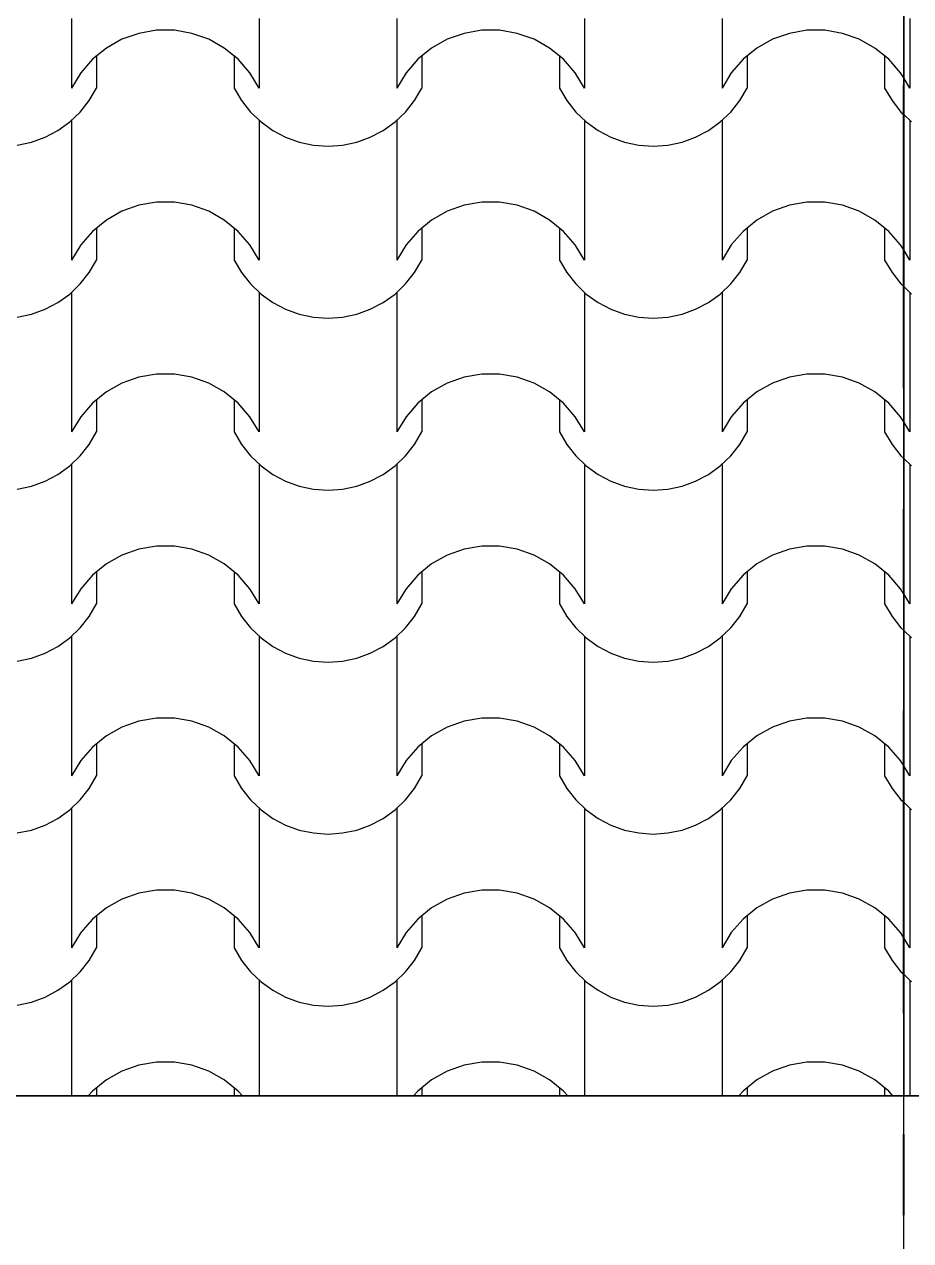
# Model space of a CAD drawing. Header units: millimetres. Extents: x 318905 to 439572, y -5133 to 105868.
# Drawn here: x 360597 to 361372, y 5696 to 6760 of the extents above; entities that cross this region are included whole.
import ezdxf

# ---------------------------------------------------------------- set-up
doc = ezdxf.new("R2010")
doc.units = ezdxf.units.MM
doc.header["$MEASUREMENT"] = 0
doc.linetypes.add('Tiretet', pattern=[546.805537, 264.583325, -105.833328, 70.555556, -105.833328])
for name, color, linetype, lineweight in [('0_Stylo_No__98', 154, 'Continuous', 0), ('2D -  Dessin général_Stylo_No__1', 7, 'Continuous', 5), ('2D -  Dessin général_Stylo_No__141', 1, 'Continuous', 25), ('OMBRES_Stylo_No__1', 7, 'Continuous', 5)]:
    doc.layers.add(name, color=color, linetype=linetype, lineweight=lineweight)
doc.layers.add('OMBRES_Stylo_No__82', color=7, linetype='Continuous', lineweight=13, true_color=0xaaaaaa)
doc.styles.add('STYLE_GENERE_3', font='')
doc.styles.get('STYLE_GENERE_3').set_extended_font_data('Arial')
doc.dimstyles.new('STYLE_GENERE__1', dxfattribs={"dimtxt": 200, "dimasz": 142.5, "dimexe": 0.18, "dimexo": 500, "dimgap": 0.09, "dimtad": 0, "dimtih": 1, "dimtoh": 1, "dimlfac": 0.001, "dimzin": 0, "dimdsep": 46, "dimtxsty": 'STYLE_GENERE_3', "dimblk": 'ARROWHEAD_6', "dimblk1": 'ARROWHEAD_6', "dimblk2": 'ARROWHEAD_6', "dimcen": 0.09, "dimclrd": 154, "dimclre": 154, "dimclrt": 154, "dimazin": 0, "dimtfac": 1, "dimtdec": 4, "dimtmove": 0, "dimatfit": 3, "dimfxl": 0, "dimtolj": 1, "dimtzin": 0, "dimarcsym": 0})

# ---------------------------------------------------------------- blocks, each defined once
blk = doc.blocks.new('*X105')
at = {"layer": 'OMBRES_Stylo_No__82', "linetype": 'Continuous'}
for p, q in [((360638.5, 6765.1), (360638.5, 6704.2)), ((360802.8, 6765.1), (360802.8, 6704.2)), ((360923, 6765.1), (360923, 6704.2)), ((361087.2, 6765.1), (361087.2, 6704.2)), ((361207.5, 6765.1), (361207.5, 6704.2)), ((360712.8, 6754.7), (360697.4, 6752)), ((360720.6, 6754.7), (360712.8, 6754.7)), ((360728.5, 6754.7), (360720.6, 6754.7)), ((360743.9, 6752), (360728.5, 6754.7)), ((360997.3, 6754.7), (360981.9, 6752)), ((361005.1, 6754.7), (360997.3, 6754.7)), ((361012.9, 6754.7), (361005.1, 6754.7)), ((361028.3, 6752), (361012.9, 6754.7)), ((361281.8, 6754.7), (361266.4, 6752)), ((361289.6, 6754.7), (361281.8, 6754.7)), ((361297.4, 6754.7), (361289.6, 6754.7)), ((361312.8, 6752), (361297.4, 6754.7)), ((360682.7, 6746.8), (360669.1, 6739.1)), ((360697.4, 6752), (360682.7, 6746.8)), ((360758.6, 6746.8), (360743.9, 6752)), ((360772.2, 6739.1), (360758.6, 6746.8)), ((360967.2, 6746.8), (360953.5, 6739.1)), ((360981.9, 6752), (360967.2, 6746.8)), ((361043.1, 6746.8), (361028.3, 6752)), ((361056.7, 6739.1), (361043.1, 6746.8)), ((361251.7, 6746.8), (361238, 6739.1)), ((361266.4, 6752), (361251.7, 6746.8)), ((361327.5, 6746.8), (361312.8, 6752)), ((361341.2, 6739.1), (361327.5, 6746.8)), ((360669.1, 6739.1), (360656.9, 6729.3)), ((360660.5, 6732.2), (360660.5, 6704.2)), ((360784.3, 6729.3), (360772.2, 6739.1)), ((360780.8, 6732.2), (360780.8, 6704.2)), ((360953.5, 6739.1), (360941.4, 6729.3)), ((360945, 6732.2), (360945, 6704.2)), ((361068.8, 6729.3), (361056.7, 6739.1)), ((361065.2, 6732.2), (361065.2, 6704.2)), ((361238, 6739.1), (361225.9, 6729.3)), ((361229.5, 6732.2), (361229.5, 6704.2)), ((361353.3, 6729.3), (361341.2, 6739.1)), ((361349.7, 6732.2), (361349.7, 6704.2)), ((360656.9, 6729.3), (360646.7, 6717.5)), ((360794.6, 6717.5), (360784.3, 6729.3)), ((360941.4, 6729.3), (360931.1, 6717.5)), ((361079.1, 6717.5), (361068.8, 6729.3)), ((361225.9, 6729.3), (361215.6, 6717.5)), ((361363.6, 6717.5), (361353.3, 6729.3)), ((360646.7, 6717.5), (360638.5, 6704.2)), ((360802.8, 6704.2), (360794.6, 6717.5)), ((360931.1, 6717.5), (360923, 6704.2)), ((361087.2, 6704.2), (361079.1, 6717.5)), ((361215.6, 6717.5), (361207.5, 6704.2)), ((361366.4, 6713), (361363.6, 6717.5)), ((360654.1, 6693.2), (360660.5, 6704.2)), ((360780.8, 6704.2), (360787.2, 6693.2)), ((360938.6, 6693.2), (360945, 6704.2)), ((361065.2, 6704.2), (361071.7, 6693.2)), ((361223, 6693.2), (361229.5, 6704.2)), ((361349.7, 6704.2), (361356.2, 6693.2)), ((360646.2, 6683.2), (360654.1, 6693.2)), ((360787.2, 6693.2), (360795.1, 6683.2)), ((360930.7, 6683.2), (360938.6, 6693.2)), ((361071.7, 6693.2), (361079.6, 6683.2)), ((361215.2, 6683.2), (361223, 6693.2)), ((361356.2, 6693.2), (361364, 6683.2)), ((360637, 6674.5), (360646.2, 6683.2)), ((360795.1, 6683.2), (360804.3, 6674.5)), ((360921.5, 6674.5), (360930.7, 6683.2)), ((361079.6, 6683.2), (361088.8, 6674.5)), ((361206, 6674.5), (361215.2, 6683.2)), ((361364, 6683.2), (361366.4, 6681)), ((360626.7, 6667.1), (360637, 6674.5)), ((360638.5, 6675.8), (360638.5, 6614.8)), ((360802.8, 6675.8), (360802.8, 6614.8)), ((360804.3, 6674.5), (360814.6, 6667.1)), ((360911.2, 6667.1), (360921.5, 6674.5)), ((360923, 6675.8), (360923, 6614.8)), ((361087.2, 6675.8), (361087.2, 6614.8)), ((361088.8, 6674.5), (361099.1, 6667.1)), ((361195.7, 6667.1), (361206, 6674.5)), ((361207.5, 6675.8), (361207.5, 6614.8)), ((360603.5, 6656.8), (360615.5, 6661.1)), ((360615.5, 6661.1), (360626.7, 6667.1)), ((360814.6, 6667.1), (360825.8, 6661.1)), ((360825.8, 6661.1), (360837.8, 6656.8)), ((360888, 6656.8), (360899.9, 6661.1)), ((360899.9, 6661.1), (360911.2, 6667.1)), ((361099.1, 6667.1), (361110.3, 6661.1)), ((361110.3, 6661.1), (361122.3, 6656.8)), ((361172.5, 6656.8), (361184.4, 6661.1)), ((361184.4, 6661.1), (361195.7, 6667.1)), ((360591.1, 6654.2), (360603.5, 6656.8)), ((360837.8, 6656.8), (360850.2, 6654.2)), ((360850.2, 6654.2), (360862.9, 6653.3)), ((360862.9, 6653.3), (360875.6, 6654.2)), ((360875.6, 6654.2), (360888, 6656.8)), ((361122.3, 6656.8), (361134.7, 6654.2)), ((361134.7, 6654.2), (361147.4, 6653.3)), ((361147.4, 6653.3), (361160, 6654.2)), ((361160, 6654.2), (361172.5, 6656.8)), ((360638.5, 6614.8), (360638.5, 6553.8)), ((360802.8, 6614.8), (360802.8, 6553.8)), ((360923, 6614.8), (360923, 6553.8)), ((361087.2, 6614.8), (361087.2, 6553.8)), ((361207.5, 6614.8), (361207.5, 6553.8)), ((360712.8, 6604.3), (360697.4, 6601.7)), ((360720.6, 6604.3), (360712.8, 6604.3)), ((360728.5, 6604.3), (360720.6, 6604.3)), ((360743.9, 6601.7), (360728.5, 6604.3)), ((360997.3, 6604.3), (360981.9, 6601.7)), ((361005.1, 6604.3), (360997.3, 6604.3)), ((361012.9, 6604.3), (361005.1, 6604.3)), ((361028.3, 6601.7), (361012.9, 6604.3)), ((361281.8, 6604.3), (361266.4, 6601.7)), ((361289.6, 6604.3), (361281.8, 6604.3)), ((361297.4, 6604.3), (361289.6, 6604.3)), ((361312.8, 6601.7), (361297.4, 6604.3)), ((360682.7, 6596.4), (360669.1, 6588.8)), ((360697.4, 6601.7), (360682.7, 6596.4)), ((360758.6, 6596.4), (360743.9, 6601.7)), ((360772.2, 6588.8), (360758.6, 6596.4)), ((360967.2, 6596.4), (360953.5, 6588.8)), ((360981.9, 6601.7), (360967.2, 6596.4)), ((361043.1, 6596.4), (361028.3, 6601.7)), ((361056.7, 6588.8), (361043.1, 6596.4)), ((361251.7, 6596.4), (361238, 6588.8)), ((361266.4, 6601.7), (361251.7, 6596.4)), ((361327.5, 6596.4), (361312.8, 6601.7)), ((361341.2, 6588.8), (361327.5, 6596.4)), ((360669.1, 6588.8), (360656.9, 6578.9)), ((360784.3, 6578.9), (360772.2, 6588.8)), ((360953.5, 6588.8), (360941.4, 6578.9)), ((361068.8, 6578.9), (361056.7, 6588.8)), ((361238, 6588.8), (361225.9, 6578.9)), ((361353.3, 6578.9), (361341.2, 6588.8)), ((360656.9, 6578.9), (360646.7, 6567.2)), ((360660.5, 6581.8), (360660.5, 6553.8)), ((360780.8, 6581.8), (360780.8, 6553.8)), ((360794.6, 6567.2), (360784.3, 6578.9)), ((360941.4, 6578.9), (360931.1, 6567.2)), ((360945, 6581.8), (360945, 6553.8)), ((361065.2, 6581.8), (361065.2, 6553.8)), ((361079.1, 6567.2), (361068.8, 6578.9)), ((361225.9, 6578.9), (361215.6, 6567.2)), ((361229.5, 6581.8), (361229.5, 6553.8)), ((361349.7, 6581.8), (361349.7, 6553.8)), ((361363.6, 6567.2), (361353.3, 6578.9)), ((360646.7, 6567.2), (360638.5, 6553.8)), ((360802.8, 6553.8), (360794.6, 6567.2)), ((360931.1, 6567.2), (360923, 6553.8)), ((361087.2, 6553.8), (361079.1, 6567.2)), ((361215.6, 6567.2), (361207.5, 6553.8)), ((361366.4, 6562.6), (361363.6, 6567.2)), ((360654.1, 6542.9), (360660.5, 6553.8)), ((360780.8, 6553.8), (360787.2, 6542.9)), ((360938.6, 6542.9), (360945, 6553.8)), ((361065.2, 6553.8), (361071.7, 6542.9)), ((361223, 6542.9), (361229.5, 6553.8)), ((361349.7, 6553.8), (361356.2, 6542.9)), ((360646.2, 6532.9), (360654.1, 6542.9)), ((360787.2, 6542.9), (360795.1, 6532.9)), ((360930.7, 6532.9), (360938.6, 6542.9)), ((361071.7, 6542.9), (361079.6, 6532.9)), ((361215.2, 6532.9), (361223, 6542.9)), ((361356.2, 6542.9), (361364, 6532.9)), ((360637, 6524.1), (360646.2, 6532.9)), ((360795.1, 6532.9), (360804.3, 6524.1)), ((360921.5, 6524.1), (360930.7, 6532.9)), ((361079.6, 6532.9), (361088.8, 6524.1)), ((361206, 6524.1), (361215.2, 6532.9)), ((361364, 6532.9), (361366.4, 6530.7)), ((360626.7, 6516.7), (360637, 6524.1)), ((360638.5, 6525.4), (360638.5, 6464.5)), ((360802.8, 6525.4), (360802.8, 6464.5)), ((360804.3, 6524.1), (360814.6, 6516.7)), ((360911.2, 6516.7), (360921.5, 6524.1)), ((360923, 6525.4), (360923, 6464.5)), ((361087.2, 6525.4), (361087.2, 6464.5)), ((361088.8, 6524.1), (361099.1, 6516.7)), ((361195.7, 6516.7), (361206, 6524.1)), ((361207.5, 6525.4), (361207.5, 6464.5)), ((360603.5, 6506.5), (360615.5, 6510.8)), ((360615.5, 6510.8), (360626.7, 6516.7)), ((360814.6, 6516.7), (360825.8, 6510.8)), ((360825.8, 6510.8), (360837.8, 6506.5)), ((360888, 6506.5), (360899.9, 6510.8)), ((360899.9, 6510.8), (360911.2, 6516.7)), ((361099.1, 6516.7), (361110.3, 6510.8)), ((361110.3, 6510.8), (361122.3, 6506.5)), ((361172.5, 6506.5), (361184.4, 6510.8)), ((361184.4, 6510.8), (361195.7, 6516.7)), ((360591.1, 6503.9), (360603.5, 6506.5)), ((360837.8, 6506.5), (360850.2, 6503.9)), ((360850.2, 6503.9), (360862.9, 6503)), ((360862.9, 6503), (360875.6, 6503.9)), ((360875.6, 6503.9), (360888, 6506.5)), ((361122.3, 6506.5), (361134.7, 6503.9)), ((361134.7, 6503.9), (361147.4, 6503)), ((361147.4, 6503), (361160, 6503.9)), ((361160, 6503.9), (361172.5, 6506.5)), ((360638.5, 6464.5), (360638.5, 6403.5)), ((360802.8, 6464.5), (360802.8, 6403.5)), ((360923, 6464.5), (360923, 6403.5)), ((361087.2, 6464.5), (361087.2, 6403.5)), ((361207.5, 6464.5), (361207.5, 6403.5)), ((360682.7, 6446.1), (360669.1, 6438.5)), ((360697.4, 6451.3), (360682.7, 6446.1)), ((360712.8, 6454), (360697.4, 6451.3)), ((360720.6, 6454), (360712.8, 6454)), ((360728.5, 6454), (360720.6, 6454)), ((360743.9, 6451.3), (360728.5, 6454)), ((360758.6, 6446.1), (360743.9, 6451.3)), ((360772.2, 6438.5), (360758.6, 6446.1)), ((360967.2, 6446.1), (360953.5, 6438.5)), ((360981.9, 6451.3), (360967.2, 6446.1)), ((360997.3, 6454), (360981.9, 6451.3)), ((361005.1, 6454), (360997.3, 6454)), ((361012.9, 6454), (361005.1, 6454)), ((361028.3, 6451.3), (361012.9, 6454)), ((361043.1, 6446.1), (361028.3, 6451.3)), ((361056.7, 6438.5), (361043.1, 6446.1)), ((361251.7, 6446.1), (361238, 6438.5)), ((361266.4, 6451.3), (361251.7, 6446.1)), ((361281.8, 6454), (361266.4, 6451.3)), ((361289.6, 6454), (361281.8, 6454)), ((361297.4, 6454), (361289.6, 6454)), ((361312.8, 6451.3), (361297.4, 6454)), ((361327.5, 6446.1), (361312.8, 6451.3)), ((361341.2, 6438.5), (361327.5, 6446.1)), ((360669.1, 6438.5), (360656.9, 6428.6)), ((360784.3, 6428.6), (360772.2, 6438.5)), ((360953.5, 6438.5), (360941.4, 6428.6)), ((361068.8, 6428.6), (361056.7, 6438.5)), ((361238, 6438.5), (361225.9, 6428.6)), ((361353.3, 6428.6), (361341.2, 6438.5)), ((360656.9, 6428.6), (360646.7, 6416.8)), ((360660.5, 6431.5), (360660.5, 6403.5)), ((360780.8, 6431.5), (360780.8, 6403.5)), ((360794.6, 6416.8), (360784.3, 6428.6)), ((360941.4, 6428.6), (360931.1, 6416.8)), ((360945, 6431.5), (360945, 6403.5)), ((361065.2, 6431.5), (361065.2, 6403.5)), ((361079.1, 6416.8), (361068.8, 6428.6)), ((361225.9, 6428.6), (361215.6, 6416.8)), ((361229.5, 6431.5), (361229.5, 6403.5)), ((361349.7, 6431.5), (361349.7, 6403.5)), ((361363.6, 6416.8), (361353.3, 6428.6)), ((360646.7, 6416.8), (360638.5, 6403.5)), ((360802.8, 6403.5), (360794.6, 6416.8)), ((360931.1, 6416.8), (360923, 6403.5)), ((361087.2, 6403.5), (361079.1, 6416.8)), ((361215.6, 6416.8), (361207.5, 6403.5)), ((361366.4, 6412.3), (361363.6, 6416.8)), ((360654.1, 6392.5), (360660.5, 6403.5)), ((360780.8, 6403.5), (360787.2, 6392.5)), ((360938.6, 6392.5), (360945, 6403.5)), ((361065.2, 6403.5), (361071.7, 6392.5)), ((361223, 6392.5), (361229.5, 6403.5)), ((361349.7, 6403.5), (361356.2, 6392.5)), ((360646.2, 6382.6), (360654.1, 6392.5)), ((360787.2, 6392.5), (360795.1, 6382.6)), ((360930.7, 6382.6), (360938.6, 6392.5)), ((361071.7, 6392.5), (361079.6, 6382.6)), ((361215.2, 6382.6), (361223, 6392.5)), ((361356.2, 6392.5), (361364, 6382.6)), ((360637, 6373.8), (360646.2, 6382.6)), ((360795.1, 6382.6), (360804.3, 6373.8)), ((360921.5, 6373.8), (360930.7, 6382.6)), ((361079.6, 6382.6), (361088.8, 6373.8)), ((361206, 6373.8), (361215.2, 6382.6)), ((361364, 6382.6), (361366.4, 6380.4)), ((360626.7, 6366.4), (360637, 6373.8)), ((360638.5, 6375.1), (360638.5, 6314.1)), ((360802.8, 6375.1), (360802.8, 6314.1)), ((360804.3, 6373.8), (360814.6, 6366.4)), ((360911.2, 6366.4), (360921.5, 6373.8)), ((360923, 6375.1), (360923, 6314.1)), ((361087.2, 6375.1), (361087.2, 6314.1)), ((361088.8, 6373.8), (361099.1, 6366.4)), ((361195.7, 6366.4), (361206, 6373.8)), ((361207.5, 6375.1), (361207.5, 6314.1)), ((360603.5, 6356.1), (360615.5, 6360.5)), ((360615.5, 6360.5), (360626.7, 6366.4)), ((360814.6, 6366.4), (360825.8, 6360.5)), ((360825.8, 6360.5), (360837.8, 6356.1)), ((360888, 6356.1), (360899.9, 6360.5)), ((360899.9, 6360.5), (360911.2, 6366.4)), ((361099.1, 6366.4), (361110.3, 6360.5)), ((361110.3, 6360.5), (361122.3, 6356.1)), ((361172.5, 6356.1), (361184.4, 6360.5)), ((361184.4, 6360.5), (361195.7, 6366.4)), ((360591.1, 6353.5), (360603.5, 6356.1)), ((360837.8, 6356.1), (360850.2, 6353.5)), ((360850.2, 6353.5), (360862.9, 6352.6)), ((360862.9, 6352.6), (360875.6, 6353.5)), ((360875.6, 6353.5), (360888, 6356.1)), ((361122.3, 6356.1), (361134.7, 6353.5)), ((361134.7, 6353.5), (361147.4, 6352.6)), ((361147.4, 6352.6), (361160, 6353.5)), ((361160, 6353.5), (361172.5, 6356.1)), ((360638.5, 6314.1), (360638.5, 6253.1)), ((360802.8, 6314.1), (360802.8, 6253.1)), ((360923, 6314.1), (360923, 6253.1)), ((361087.2, 6314.1), (361087.2, 6253.1)), ((361207.5, 6314.1), (361207.5, 6253.1)), ((360682.7, 6295.8), (360669.1, 6288.1)), ((360697.4, 6301), (360682.7, 6295.8)), ((360712.8, 6303.7), (360697.4, 6301)), ((360720.6, 6303.7), (360712.8, 6303.7)), ((360728.5, 6303.7), (360720.6, 6303.7)), ((360743.9, 6301), (360728.5, 6303.7)), ((360758.6, 6295.8), (360743.9, 6301)), ((360772.2, 6288.1), (360758.6, 6295.8)), ((360967.2, 6295.8), (360953.5, 6288.1)), ((360981.9, 6301), (360967.2, 6295.8)), ((360997.3, 6303.7), (360981.9, 6301)), ((361005.1, 6303.7), (360997.3, 6303.7)), ((361012.9, 6303.7), (361005.1, 6303.7)), ((361028.3, 6301), (361012.9, 6303.7)), ((361043.1, 6295.8), (361028.3, 6301)), ((361056.7, 6288.1), (361043.1, 6295.8)), ((361251.7, 6295.8), (361238, 6288.1)), ((361266.4, 6301), (361251.7, 6295.8)), ((361281.8, 6303.7), (361266.4, 6301)), ((361289.6, 6303.7), (361281.8, 6303.7)), ((361297.4, 6303.7), (361289.6, 6303.7)), ((361312.8, 6301), (361297.4, 6303.7)), ((361327.5, 6295.8), (361312.8, 6301)), ((361341.2, 6288.1), (361327.5, 6295.8)), ((360669.1, 6288.1), (360656.9, 6278.3)), ((360784.3, 6278.3), (360772.2, 6288.1)), ((360953.5, 6288.1), (360941.4, 6278.3)), ((361068.8, 6278.3), (361056.7, 6288.1)), ((361238, 6288.1), (361225.9, 6278.3)), ((361353.3, 6278.3), (361341.2, 6288.1)), ((360656.9, 6278.3), (360646.7, 6266.5)), ((360660.5, 6281.2), (360660.5, 6253.1)), ((360780.8, 6281.2), (360780.8, 6253.1)), ((360794.6, 6266.5), (360784.3, 6278.3)), ((360941.4, 6278.3), (360931.1, 6266.5)), ((360945, 6281.2), (360945, 6253.1)), ((361065.2, 6281.2), (361065.2, 6253.1)), ((361079.1, 6266.5), (361068.8, 6278.3)), ((361225.9, 6278.3), (361215.6, 6266.5)), ((361229.5, 6281.2), (361229.5, 6253.1)), ((361349.7, 6281.2), (361349.7, 6253.1)), ((361363.6, 6266.5), (361353.3, 6278.3)), ((360646.7, 6266.5), (360638.5, 6253.1)), ((360802.8, 6253.1), (360794.6, 6266.5)), ((360931.1, 6266.5), (360923, 6253.1)), ((361087.2, 6253.1), (361079.1, 6266.5)), ((361215.6, 6266.5), (361207.5, 6253.1)), ((361366.4, 6262), (361363.6, 6266.5)), ((360654.1, 6242.2), (360660.5, 6253.1)), ((360780.8, 6253.1), (360787.2, 6242.2)), ((360938.6, 6242.2), (360945, 6253.1)), ((361065.2, 6253.1), (361071.7, 6242.2)), ((361223, 6242.2), (361229.5, 6253.1)), ((361349.7, 6253.1), (361356.2, 6242.2)), ((360637, 6223.5), (360646.2, 6232.2)), ((360646.2, 6232.2), (360654.1, 6242.2)), ((360787.2, 6242.2), (360795.1, 6232.2)), ((360795.1, 6232.2), (360804.3, 6223.5)), ((360921.5, 6223.5), (360930.7, 6232.2)), ((360930.7, 6232.2), (360938.6, 6242.2)), ((361071.7, 6242.2), (361079.6, 6232.2)), ((361079.6, 6232.2), (361088.8, 6223.5)), ((361206, 6223.5), (361215.2, 6232.2)), ((361215.2, 6232.2), (361223, 6242.2)), ((361356.2, 6242.2), (361364, 6232.2)), ((361364, 6232.2), (361366.4, 6230)), ((360626.7, 6216), (360637, 6223.5)), ((360638.5, 6224.7), (360638.5, 6163.8)), ((360802.8, 6224.7), (360802.8, 6163.8)), ((360804.3, 6223.5), (360814.6, 6216)), ((360911.2, 6216), (360921.5, 6223.5)), ((360923, 6224.7), (360923, 6163.8)), ((361087.2, 6224.7), (361087.2, 6163.8)), ((361088.8, 6223.5), (361099.1, 6216)), ((361195.7, 6216), (361206, 6223.5)), ((361207.5, 6224.7), (361207.5, 6163.8)), ((360615.5, 6210.1), (360626.7, 6216)), ((360814.6, 6216), (360825.8, 6210.1)), ((360899.9, 6210.1), (360911.2, 6216)), ((361099.1, 6216), (361110.3, 6210.1)), ((361184.4, 6210.1), (361195.7, 6216)), ((360591.1, 6203.2), (360603.5, 6205.8)), ((360603.5, 6205.8), (360615.5, 6210.1)), ((360825.8, 6210.1), (360837.8, 6205.8)), ((360837.8, 6205.8), (360850.2, 6203.2)), ((360850.2, 6203.2), (360862.9, 6202.3)), ((360862.9, 6202.3), (360875.6, 6203.2)), ((360875.6, 6203.2), (360888, 6205.8)), ((360888, 6205.8), (360899.9, 6210.1)), ((361110.3, 6210.1), (361122.3, 6205.8)), ((361122.3, 6205.8), (361134.7, 6203.2)), ((361134.7, 6203.2), (361147.4, 6202.3)), ((361147.4, 6202.3), (361160, 6203.2)), ((361160, 6203.2), (361172.5, 6205.8)), ((361172.5, 6205.8), (361184.4, 6210.1)), ((360638.5, 6163.8), (360638.5, 6102.8)), ((360802.8, 6163.8), (360802.8, 6102.8)), ((360923, 6163.8), (360923, 6102.8)), ((361087.2, 6163.8), (361087.2, 6102.8)), ((361207.5, 6163.8), (361207.5, 6102.8)), ((360697.4, 6150.7), (360682.7, 6145.4)), ((360712.8, 6153.3), (360697.4, 6150.7)), ((360720.6, 6153.3), (360712.8, 6153.3)), ((360728.5, 6153.3), (360720.6, 6153.3)), ((360743.9, 6150.7), (360728.5, 6153.3)), ((360758.6, 6145.4), (360743.9, 6150.7)), ((360981.9, 6150.7), (360967.2, 6145.4)), ((360997.3, 6153.3), (360981.9, 6150.7)), ((361005.1, 6153.3), (360997.3, 6153.3)), ((361012.9, 6153.3), (361005.1, 6153.3)), ((361028.3, 6150.7), (361012.9, 6153.3)), ((361043.1, 6145.4), (361028.3, 6150.7)), ((361266.4, 6150.7), (361251.7, 6145.4)), ((361281.8, 6153.3), (361266.4, 6150.7)), ((361289.6, 6153.3), (361281.8, 6153.3)), ((361297.4, 6153.3), (361289.6, 6153.3)), ((361312.8, 6150.7), (361297.4, 6153.3)), ((361327.5, 6145.4), (361312.8, 6150.7)), ((360669.1, 6137.8), (360656.9, 6127.9)), ((360682.7, 6145.4), (360669.1, 6137.8)), ((360772.2, 6137.8), (360758.6, 6145.4)), ((360784.3, 6127.9), (360772.2, 6137.8)), ((360953.5, 6137.8), (360941.4, 6127.9)), ((360967.2, 6145.4), (360953.5, 6137.8)), ((361056.7, 6137.8), (361043.1, 6145.4)), ((361068.8, 6127.9), (361056.7, 6137.8)), ((361238, 6137.8), (361225.9, 6127.9)), ((361251.7, 6145.4), (361238, 6137.8)), ((361341.2, 6137.8), (361327.5, 6145.4)), ((361353.3, 6127.9), (361341.2, 6137.8)), ((360656.9, 6127.9), (360646.7, 6116.2)), ((360660.5, 6130.8), (360660.5, 6102.8)), ((360780.8, 6130.8), (360780.8, 6102.8)), ((360794.6, 6116.2), (360784.3, 6127.9)), ((360941.4, 6127.9), (360931.1, 6116.2)), ((360945, 6130.8), (360945, 6102.8)), ((361065.2, 6130.8), (361065.2, 6102.8)), ((361079.1, 6116.2), (361068.8, 6127.9)), ((361225.9, 6127.9), (361215.6, 6116.2)), ((361229.5, 6130.8), (361229.5, 6102.8)), ((361349.7, 6130.8), (361349.7, 6102.8)), ((361363.6, 6116.2), (361353.3, 6127.9)), ((360646.7, 6116.2), (360638.5, 6102.8)), ((360802.8, 6102.8), (360794.6, 6116.2)), ((360931.1, 6116.2), (360923, 6102.8)), ((361087.2, 6102.8), (361079.1, 6116.2)), ((361215.6, 6116.2), (361207.5, 6102.8)), ((361366.4, 6111.6), (361363.6, 6116.2)), ((360654.1, 6091.9), (360660.5, 6102.8)), ((360780.8, 6102.8), (360787.2, 6091.9)), ((360938.6, 6091.9), (360945, 6102.8)), ((361065.2, 6102.8), (361071.7, 6091.9)), ((361223, 6091.9), (361229.5, 6102.8)), ((361349.7, 6102.8), (361356.2, 6091.9)), ((360646.2, 6081.9), (360654.1, 6091.9)), ((360787.2, 6091.9), (360795.1, 6081.9)), ((360930.7, 6081.9), (360938.6, 6091.9)), ((361071.7, 6091.9), (361079.6, 6081.9)), ((361215.2, 6081.9), (361223, 6091.9)), ((361356.2, 6091.9), (361364, 6081.9)), ((360626.7, 6065.7), (360637, 6073.1)), ((360637, 6073.1), (360646.2, 6081.9)), ((360638.5, 6074.4), (360638.5, 6013.4)), ((360795.1, 6081.9), (360804.3, 6073.1)), ((360802.8, 6074.4), (360802.8, 6013.4)), ((360804.3, 6073.1), (360814.6, 6065.7)), ((360911.2, 6065.7), (360921.5, 6073.1)), ((360921.5, 6073.1), (360930.7, 6081.9)), ((360923, 6074.4), (360923, 6013.4)), ((361079.6, 6081.9), (361088.8, 6073.1)), ((361087.2, 6074.4), (361087.2, 6013.4)), ((361088.8, 6073.1), (361099.1, 6065.7)), ((361195.7, 6065.7), (361206, 6073.1)), ((361206, 6073.1), (361215.2, 6081.9)), ((361207.5, 6074.4), (361207.5, 6013.4)), ((361364, 6081.9), (361366.4, 6079.7)), ((360615.5, 6059.8), (360626.7, 6065.7)), ((360814.6, 6065.7), (360825.8, 6059.8)), ((360899.9, 6059.8), (360911.2, 6065.7)), ((361099.1, 6065.7), (361110.3, 6059.8)), ((361184.4, 6059.8), (361195.7, 6065.7)), ((360591.1, 6052.9), (360603.5, 6055.5)), ((360603.5, 6055.5), (360615.5, 6059.8)), ((360825.8, 6059.8), (360837.8, 6055.5)), ((360837.8, 6055.5), (360850.2, 6052.9)), ((360850.2, 6052.9), (360862.9, 6052)), ((360862.9, 6052), (360875.6, 6052.9)), ((360875.6, 6052.9), (360888, 6055.5)), ((360888, 6055.5), (360899.9, 6059.8)), ((361110.3, 6059.8), (361122.3, 6055.5)), ((361122.3, 6055.5), (361134.7, 6052.9)), ((361134.7, 6052.9), (361147.4, 6052)), ((361147.4, 6052), (361160, 6052.9)), ((361160, 6052.9), (361172.5, 6055.5)), ((361172.5, 6055.5), (361184.4, 6059.8)), ((360638.5, 6013.4), (360638.5, 5952.5)), ((360802.8, 6013.4), (360802.8, 5952.5)), ((360923, 6013.4), (360923, 5952.5)), ((361087.2, 6013.4), (361087.2, 5952.5)), ((361207.5, 6013.4), (361207.5, 5952.5)), ((360697.4, 6000.3), (360682.7, 5995.1)), ((360712.8, 6003), (360697.4, 6000.3)), ((360720.6, 6003), (360712.8, 6003)), ((360728.5, 6003), (360720.6, 6003)), ((360743.9, 6000.3), (360728.5, 6003)), ((360758.6, 5995.1), (360743.9, 6000.3)), ((360981.9, 6000.3), (360967.2, 5995.1)), ((360997.3, 6003), (360981.9, 6000.3)), ((361005.1, 6003), (360997.3, 6003)), ((361012.9, 6003), (361005.1, 6003)), ((361028.3, 6000.3), (361012.9, 6003)), ((361043.1, 5995.1), (361028.3, 6000.3)), ((361266.4, 6000.3), (361251.7, 5995.1)), ((361281.8, 6003), (361266.4, 6000.3)), ((361289.6, 6003), (361281.8, 6003)), ((361297.4, 6003), (361289.6, 6003)), ((361312.8, 6000.3), (361297.4, 6003)), ((361327.5, 5995.1), (361312.8, 6000.3)), ((360669.1, 5987.4), (360656.9, 5977.6)), ((360682.7, 5995.1), (360669.1, 5987.4)), ((360772.2, 5987.4), (360758.6, 5995.1)), ((360784.3, 5977.6), (360772.2, 5987.4)), ((360953.5, 5987.4), (360941.4, 5977.6)), ((360967.2, 5995.1), (360953.5, 5987.4)), ((361056.7, 5987.4), (361043.1, 5995.1)), ((361068.8, 5977.6), (361056.7, 5987.4)), ((361238, 5987.4), (361225.9, 5977.6)), ((361251.7, 5995.1), (361238, 5987.4)), ((361341.2, 5987.4), (361327.5, 5995.1)), ((361353.3, 5977.6), (361341.2, 5987.4)), ((360656.9, 5977.6), (360646.7, 5965.8)), ((360660.5, 5980.5), (360660.5, 5952.5)), ((360780.8, 5980.5), (360780.8, 5952.5)), ((360794.6, 5965.8), (360784.3, 5977.6)), ((360941.4, 5977.6), (360931.1, 5965.8)), ((360945, 5980.5), (360945, 5952.5)), ((361065.2, 5980.5), (361065.2, 5952.5)), ((361079.1, 5965.8), (361068.8, 5977.6)), ((361225.9, 5977.6), (361215.6, 5965.8)), ((361229.5, 5980.5), (361229.5, 5952.5)), ((361349.7, 5980.5), (361349.7, 5952.5)), ((361363.6, 5965.8), (361353.3, 5977.6)), ((360646.7, 5965.8), (360638.5, 5952.5)), ((360802.8, 5952.5), (360794.6, 5965.8)), ((360931.1, 5965.8), (360923, 5952.5)), ((361087.2, 5952.5), (361079.1, 5965.8)), ((361215.6, 5965.8), (361207.5, 5952.5)), ((361366.4, 5961.3), (361363.6, 5965.8)), ((360654.1, 5941.5), (360660.5, 5952.5)), ((360780.8, 5952.5), (360787.2, 5941.5)), ((360938.6, 5941.5), (360945, 5952.5)), ((361065.2, 5952.5), (361071.7, 5941.5)), ((361223, 5941.5), (361229.5, 5952.5)), ((361349.7, 5952.5), (361356.2, 5941.5)), ((360646.2, 5931.6), (360654.1, 5941.5)), ((360787.2, 5941.5), (360795.1, 5931.6)), ((360930.7, 5931.6), (360938.6, 5941.5)), ((361071.7, 5941.5), (361079.6, 5931.6)), ((361215.2, 5931.6), (361223, 5941.5)), ((361356.2, 5941.5), (361364, 5931.6)), ((360637, 5922.8), (360646.2, 5931.6)), ((360638.5, 5924.1), (360638.5, 5863.1)), ((360795.1, 5931.6), (360804.3, 5922.8)), ((360802.8, 5924.1), (360802.8, 5863.1)), ((360921.5, 5922.8), (360930.7, 5931.6)), ((360923, 5924.1), (360923, 5863.1)), ((361079.6, 5931.6), (361088.8, 5922.8)), ((361087.2, 5924.1), (361087.2, 5863.1)), ((361206, 5922.8), (361215.2, 5931.6)), ((361207.5, 5924.1), (361207.5, 5863.1)), ((361364, 5931.6), (361366.4, 5929.4)), ((360615.5, 5909.5), (360626.7, 5915.4)), ((360626.7, 5915.4), (360637, 5922.8)), ((360804.3, 5922.8), (360814.6, 5915.4)), ((360814.6, 5915.4), (360825.8, 5909.5)), ((360899.9, 5909.5), (360911.2, 5915.4)), ((360911.2, 5915.4), (360921.5, 5922.8)), ((361088.8, 5922.8), (361099.1, 5915.4)), ((361099.1, 5915.4), (361110.3, 5909.5)), ((361184.4, 5909.5), (361195.7, 5915.4)), ((361195.7, 5915.4), (361206, 5922.8)), ((360591.1, 5902.5), (360603.5, 5905.1)), ((360603.5, 5905.1), (360615.5, 5909.5)), ((360825.8, 5909.5), (360837.8, 5905.1)), ((360837.8, 5905.1), (360850.2, 5902.5)), ((360850.2, 5902.5), (360862.9, 5901.6)), ((360862.9, 5901.6), (360875.6, 5902.5)), ((360875.6, 5902.5), (360888, 5905.1)), ((360888, 5905.1), (360899.9, 5909.5)), ((361110.3, 5909.5), (361122.3, 5905.1)), ((361122.3, 5905.1), (361134.7, 5902.5)), ((361134.7, 5902.5), (361147.4, 5901.6)), ((361147.4, 5901.6), (361160, 5902.5)), ((361160, 5902.5), (361172.5, 5905.1)), ((361172.5, 5905.1), (361184.4, 5909.5)), ((360638.5, 5863.1), (360638.5, 5823)), ((360802.8, 5863.1), (360802.8, 5823)), ((360923, 5863.1), (360923, 5823)), ((361087.2, 5863.1), (361087.2, 5823)), ((361207.5, 5863.1), (361207.5, 5823)), ((360697.4, 5850), (360682.7, 5844.8)), ((360712.8, 5852.6), (360697.4, 5850)), ((360720.6, 5852.6), (360712.8, 5852.6)), ((360728.5, 5852.6), (360720.6, 5852.6)), ((360743.9, 5850), (360728.5, 5852.6)), ((360758.6, 5844.8), (360743.9, 5850)), ((360981.9, 5850), (360967.2, 5844.8)), ((360997.3, 5852.6), (360981.9, 5850)), ((361005.1, 5852.6), (360997.3, 5852.6)), ((361012.9, 5852.6), (361005.1, 5852.6)), ((361028.3, 5850), (361012.9, 5852.6)), ((361043.1, 5844.8), (361028.3, 5850)), ((361266.4, 5850), (361251.7, 5844.8)), ((361281.8, 5852.6), (361266.4, 5850)), ((361289.6, 5852.6), (361281.8, 5852.6)), ((361297.4, 5852.6), (361289.6, 5852.6)), ((361312.8, 5850), (361297.4, 5852.6)), ((361327.5, 5844.8), (361312.8, 5850)), ((360682.7, 5844.8), (360669.1, 5837.1)), ((360772.2, 5837.1), (360758.6, 5844.8)), ((360967.2, 5844.8), (360953.5, 5837.1)), ((361056.7, 5837.1), (361043.1, 5844.8)), ((361251.7, 5844.8), (361238, 5837.1)), ((361341.2, 5837.1), (361327.5, 5844.8)), ((360669.1, 5837.1), (360656.9, 5827.3)), ((360660.5, 5830.2), (360660.5, 5823)), ((360784.3, 5827.3), (360772.2, 5837.1)), ((360780.8, 5830.2), (360780.8, 5823)), ((360953.5, 5837.1), (360941.4, 5827.3)), ((360945, 5830.2), (360945, 5823)), ((361068.8, 5827.3), (361056.7, 5837.1)), ((361065.2, 5830.2), (361065.2, 5823)), ((361238, 5837.1), (361225.9, 5827.3)), ((361229.5, 5830.2), (361229.5, 5823)), ((361353.3, 5827.3), (361341.2, 5837.1)), ((361349.7, 5830.2), (361349.7, 5823)), ((360656.9, 5827.3), (360653.2, 5823)), ((360788.1, 5823), (360784.3, 5827.3)), ((360941.4, 5827.3), (360937.7, 5823)), ((361072.6, 5823), (361068.8, 5827.3)), ((361225.9, 5827.3), (361222.2, 5823)), ((361357, 5823), (361353.3, 5827.3))]:
    blk.add_line(p, q, dxfattribs=at)
blk = doc.blocks.new('Hachure_25', base_point=(0, 4000))
at = {"layer": 'OMBRES_Stylo_No__1', "linetype": 'Continuous'}
for p, q in [((361366.4, 5823), (361366.4, 7634.5)), ((354049.4, 5823), (361366.4, 5823))]:
    blk.add_line(p, q, dxfattribs=at)
at = {"layer": 'OMBRES_Stylo_No__82', "linetype": 'Continuous'}
blk.add_blockref('*X105', (0, 0), dxfattribs=at)
blk = doc.blocks.new('*X107')
at = {"layer": 'OMBRES_Stylo_No__82', "linetype": 'Continuous'}
for p, q in [((361371.7, 6765.1), (361371.7, 6704.2)), ((361371.7, 6704.2), (361366.4, 6713)), ((361366.4, 6681), (361373.2, 6674.5)), ((361371.7, 6675.8), (361371.7, 6614.8)), ((361371.7, 6614.8), (361371.7, 6553.8)), ((361371.7, 6553.8), (361366.4, 6562.6)), ((361366.4, 6530.7), (361373.2, 6524.1)), ((361371.7, 6525.4), (361371.7, 6464.5)), ((361371.7, 6464.5), (361371.7, 6403.5)), ((361371.7, 6403.5), (361366.4, 6412.3)), ((361366.4, 6380.4), (361373.2, 6373.8)), ((361371.7, 6375.1), (361371.7, 6314.1)), ((361371.7, 6314.1), (361371.7, 6253.1)), ((361371.7, 6253.1), (361366.4, 6262)), ((361366.4, 6230), (361373.2, 6223.5)), ((361371.7, 6224.7), (361371.7, 6163.8)), ((361371.7, 6163.8), (361371.7, 6102.8)), ((361371.7, 6102.8), (361366.4, 6111.6)), ((361366.4, 6079.7), (361373.2, 6073.1)), ((361371.7, 6074.4), (361371.7, 6013.4)), ((361371.7, 6013.4), (361371.7, 5952.5)), ((361371.7, 5952.5), (361366.4, 5961.3)), ((361366.4, 5929.4), (361373.2, 5922.8)), ((361371.7, 5924.1), (361371.7, 5863.1)), ((361371.7, 5863.1), (361371.7, 5823))]:
    blk.add_line(p, q, dxfattribs=at)
blk = doc.blocks.new('Hachure_26', base_point=(0, 4000))
at = {"layer": 'OMBRES_Stylo_No__1', "linetype": 'Continuous'}
for p, q in [((361366.4, 7634.5), (361366.4, 5823)), ((361366.4, 5823), (369844.5, 5823))]:
    blk.add_line(p, q, dxfattribs=at)
at = {"layer": 'OMBRES_Stylo_No__82', "linetype": 'Continuous'}
blk.add_blockref('*X107', (0, 0), dxfattribs=at)
blk = doc.blocks.new('*D124')
at = {"layer": '0_Stylo_No__98', "linetype": 'Continuous'}
for p, q in [((352187.7, 7634.5), (352187.7, 7747)), ((352262.7, 7559.5), (352112.7, 7709.5)), ((352687.7, 7634.5), (352047.1, 7634.5)), ((352187.7, 3678.3), (352187.7, 7634.5)), ((352187.7, -552.4), (352187.7, 3403.7)), ((352112.7, -477.4), (352262.7, -627.4)), ((352328.3, -552.4), (351687.7, -552.4)), ((352187.7, -664.9), (352187.7, -552.4))]:
    blk.add_line(p, q, dxfattribs=at)
at = {"layer": '0_Stylo_No__98', "insert": (351920.8, 3441), "char_height": 200, "attachment_point": 7, "style": 'STYLE_GENERE_3'}
blk.add_mtext('\\A1;{\\pql;\\fArial|b0|i0|c0|p34;8,19}', dxfattribs=at)
blk = doc.blocks.new('ARROWHEAD_6')
at = {"color": 0, "linetype": 'Continuous', "lineweight": 0}
for p, q in [((-0.5, -0.5), (0.5, 0.5)), ((0, 0), (-1, 0))]:
    blk.add_line(p, q, dxfattribs=at)

msp = doc.modelspace()

# ---------------------------------------------------------------- linework, layer by layer
at = {"layer": '2D -  Dessin général_Stylo_No__1', "linetype": 'Continuous'}
for p, q in [((361366.352, -666.568), (361366.352, 7634.492)), ((369844.465, 5822.959), (354049.368, 5823.012))]:
    msp.add_line(p, q, dxfattribs=at)
at = {"layer": '2D -  Dessin général_Stylo_No__141', "linetype": 'Tiretet', "flags": 128}
msp.add_lwpolyline([(361366.352, -666.568), (361366.352, 9051.172)], dxfattribs=at)

# ---------------------------------------------------------------- block references
at = {"layer": 'OMBRES_Stylo_No__82', "linetype": 'Continuous'}
for name in ['Hachure_25', 'Hachure_26']:
    msp.add_blockref(name, (0, 4000), dxfattribs=at)

# ---------------------------------------------------------------- dimensions: what is measured, and where the dimension line sits
at = {"color": 154, "linetype": 'Continuous', "lineweight": 0}
dim = msp.add_linear_dim(base=(352187.679, 7634.463), p1=(352187.679, -552.434), p2=(369844.465, 7634.463), angle=90, dimstyle='STYLE_GENERE__1', dxfattribs=at)
dim.commit()
dim.dimension.update_dxf_attribs({"geometry": '*D124', "text_midpoint": (352215.877, 3541.014), "dimtype": 160})

doc.saveas('drawing.dxf')
